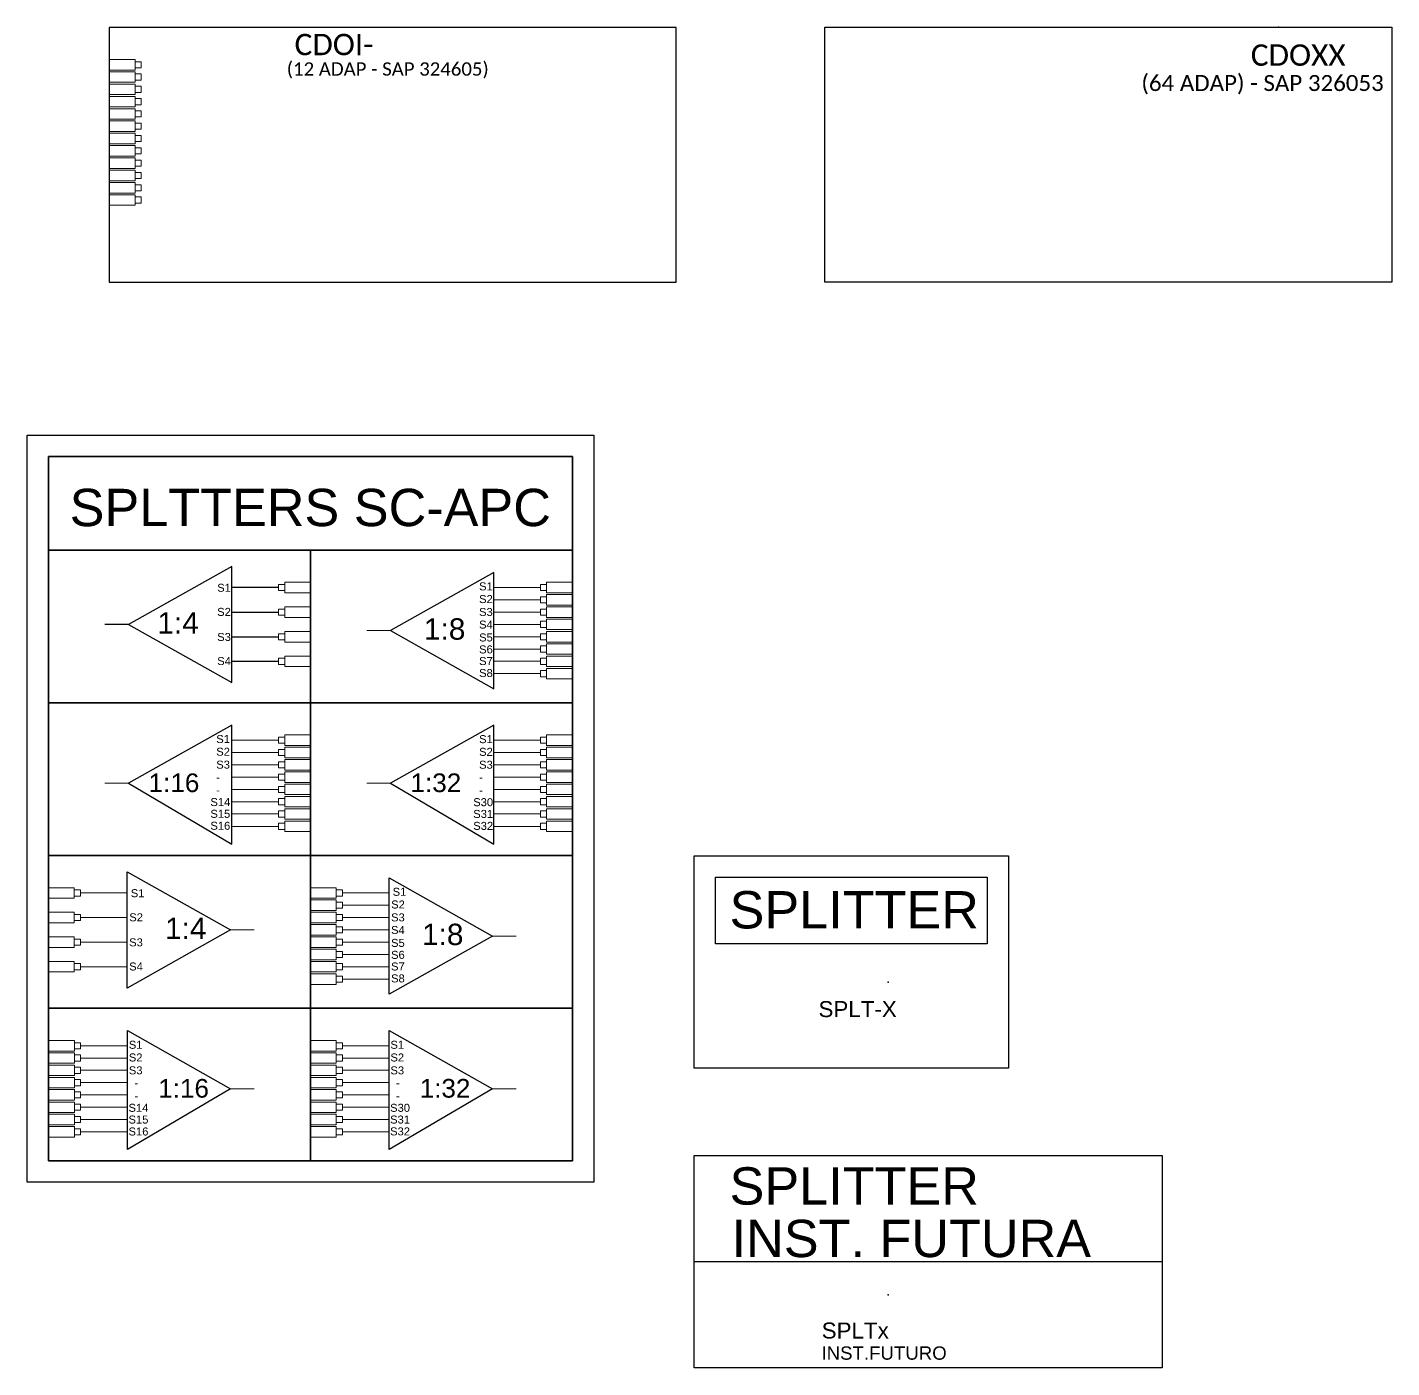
# Model space of a CAD drawing. Header units: millimetres. Extents: x 9740 to 12717, y -5875 to 443.
# Drawn here: x 10034 to 10161.8, y 27.6 to 153.3 of the extents above; entities that cross this region are included whole.
import ezdxf
from ezdxf.enums import TextEntityAlignment as Align

# ---------------------------------------------------------------- set-up
doc = ezdxf.new("R2010")
doc.units = ezdxf.units.MM
doc.styles.add('ARIAL', font='arial.ttf')
doc.styles.add('WMF-Calibri0', font='calibri.ttf')

# ---------------------------------------------------------------- blocks, each defined once
blk = doc.blocks.new('SPLT_1-8_SC-APC')
at = {"color": 1}
blk.add_lwpolyline([(-7.37, -2.1), (-17.04, -7.55), (-7.37, -13), (-7.37, -2.1)], dxfattribs=at)
at = {"color": 3, "lineweight": 0}
for points in [[(-2.99, -3.51), (-7.37, -3.51)], [(-2.41, -3.02), (-2.41, -4)], [(-2.41, -3.02), (0, -3.02)], [(-7.37, -4.66), (-2.99, -4.66)], [(-2.41, -4), (0, -4)], [(-2.41, -4.17), (-2.41, -5.16)], [(-2.41, -4.17), (0, -4.17)], [(-7.37, -5.82), (-2.99, -5.82)], [(-2.41, -5.16), (0, -5.16)], [(-2.41, -5.32), (-2.41, -6.31)], [(-2.41, -5.32), (0, -5.32)], [(-2.41, -6.31), (0, -6.31)], [(-7.37, -6.97), (-2.99, -6.97)], [(-2.41, -6.48), (-2.41, -7.46)], [(-2.41, -6.48), (0, -6.48)], [(-2.41, -7.46), (0, -7.46)], [(-2.41, -7.63), (-2.41, -8.62)], [(-2.41, -7.63), (0, -7.63)], [(-7.37, -8.12), (-2.99, -8.12)], [(-2.41, -8.62), (0, -8.62)], [(-2.41, -8.78), (-2.41, -9.77)], [(-2.41, -8.78), (0, -8.78)], [(-7.37, -9.28), (-2.99, -9.28)], [(-2.41, -9.77), (0, -9.77)], [(-2.41, -9.94), (-2.41, -10.92)], [(-2.41, -9.94), (0, -9.94)], [(-7.37, -10.43), (-2.99, -10.43)], [(-2.41, -10.92), (0, -10.92)], [(-2.41, -11.09), (-2.41, -12.08)], [(-2.41, -11.09), (0, -11.09)], [(-7.37, -11.58), (-2.99, -11.58)], [(-2.41, -12.08), (0, -12.08)]]:
    blk.add_lwpolyline(points, dxfattribs=at)
for points in [[(-2.99, -3.22), (-2.41, -3.22), (-2.41, -3.8), (-2.99, -3.8)], [(-2.99, -4.38), (-2.41, -4.38), (-2.41, -4.95), (-2.99, -4.95)], [(-2.99, -5.53), (-2.41, -5.53), (-2.41, -6.1), (-2.99, -6.1)], [(-2.99, -6.68), (-2.41, -6.68), (-2.41, -7.26), (-2.99, -7.26)], [(-2.99, -7.84), (-2.41, -7.84), (-2.41, -8.41), (-2.99, -8.41)], [(-2.99, -8.99), (-2.41, -8.99), (-2.41, -9.56), (-2.99, -9.56)], [(-2.99, -10.14), (-2.41, -10.14), (-2.41, -10.72), (-2.99, -10.72)], [(-2.99, -11.3), (-2.41, -11.3), (-2.41, -11.87), (-2.99, -11.87)]]:
    blk.add_lwpolyline(points, close=True, dxfattribs=at)
at = {"color": 1, "lineweight": 0}
blk.add_lwpolyline([(-17.04, -7.55), (-19.26, -7.55)], dxfattribs=at)
at = {"color": 1, "style": 'ARIAL'}
for s, height, p in [('S1', 0.75, (-8.74, -3.78)), ('S2', 0.75, (-8.74, -4.97)), ('1:8', 2, (-13.91, -8.4)), ('S3', 0.75, (-8.74, -6.18)), ('S4', 0.75, (-8.74, -7.36)), ('S5', 0.75, (-8.74, -8.57)), ('S6', 0.75, (-8.74, -9.69)), ('S7', 0.75, (-8.74, -10.78)), ('S8', 0.75, (-8.74, -11.9))]:
    blk.add_text(s, height=height, dxfattribs=at).set_placement(p)
blk = doc.blocks.new('SPLT_1-4_SC-APC')
at = {"color": 1, "linetype": 'Continuous', "ltscale": 2.5}
for points in [[(-7.37, -1.53), (-17.04, -6.98), (-7.37, -12.43), (-7.37, -1.53)], [(-17.04, -6.98), (-19.26, -6.98)]]:
    blk.add_lwpolyline(points, dxfattribs=at)
at = {"color": 3, "linetype": 'Continuous', "ltscale": 2.5}
for points in [[(-2.99, -3.51), (-7.37, -3.51)], [(-7.37, -5.82), (-2.99, -5.82)], [(-7.37, -8.12), (-2.99, -8.12)], [(-7.37, -10.43), (-2.99, -10.43)]]:
    blk.add_lwpolyline(points, dxfattribs=at)
at = {"color": 3, "lineweight": 0}
for points in [[(-2.99, -3.22), (-2.41, -3.22), (-2.41, -3.8), (-2.99, -3.8)], [(-2.99, -5.53), (-2.41, -5.53), (-2.41, -6.1), (-2.99, -6.1)], [(-2.99, -7.84), (-2.41, -7.84), (-2.41, -8.41), (-2.99, -8.41)], [(-2.99, -10.14), (-2.41, -10.14), (-2.41, -10.72), (-2.99, -10.72)]]:
    blk.add_lwpolyline(points, close=True, dxfattribs=at)
for points in [[(-2.41, -3.02), (-2.41, -4)], [(-2.41, -3.02), (0, -3.02)], [(-2.41, -4), (0, -4)], [(-2.41, -5.32), (-2.41, -6.31)], [(-2.41, -5.32), (0, -5.32)], [(-2.41, -6.31), (0, -6.31)], [(-2.41, -7.63), (-2.41, -8.62)], [(-2.41, -7.63), (0, -7.63)], [(-2.41, -8.62), (0, -8.62)], [(-2.41, -9.94), (-2.41, -10.92)], [(-2.41, -9.94), (0, -9.94)], [(-2.41, -10.92), (0, -10.92)]]:
    blk.add_lwpolyline(points, dxfattribs=at)
at = {"color": 1, "style": 'ARIAL'}
for s, height, p in [('S1', 0.75, (-8.74, -3.91)), ('1:4', 2, (-14.35, -7.83)), ('S2', 0.75, (-8.74, -6.17)), ('S3', 0.75, (-8.74, -8.52)), ('S4', 0.75, (-8.74, -10.78))]:
    blk.add_text(s, height=height, dxfattribs=at).set_placement(p)
blk = doc.blocks.new('SPLT_1-4_SC-APC_ESQ')
at = {"color": 1}
blk.add_lwpolyline([(7.37, -1.53), (17.04, -6.98), (7.37, -12.43), (7.37, -1.53)], dxfattribs=at)
at = {"color": 3, "lineweight": 0}
for points in [[(2.41, -3.02), (0, -3.02)], [(2.41, -3.02), (2.41, -4)], [(2.99, -3.51), (7.37, -3.51)], [(2.41, -4), (0, -4)], [(2.41, -5.32), (0, -5.32)], [(2.41, -6.31), (0, -6.31)], [(2.41, -5.32), (2.41, -6.31)], [(7.37, -5.82), (2.99, -5.82)], [(2.41, -7.63), (0, -7.63)], [(2.41, -7.63), (2.41, -8.62)], [(2.41, -8.62), (0, -8.62)], [(7.37, -8.12), (2.99, -8.12)], [(2.41, -9.94), (0, -9.94)], [(2.41, -9.94), (2.41, -10.92)], [(2.41, -10.92), (0, -10.92)], [(7.37, -10.43), (2.99, -10.43)]]:
    blk.add_lwpolyline(points, dxfattribs=at)
for points in [[(2.99, -3.22), (2.41, -3.22), (2.41, -3.8), (2.99, -3.8)], [(2.99, -5.53), (2.41, -5.53), (2.41, -6.1), (2.99, -6.1)], [(2.99, -7.84), (2.41, -7.84), (2.41, -8.41), (2.99, -8.41)], [(2.99, -10.14), (2.41, -10.14), (2.41, -10.72), (2.99, -10.72)]]:
    blk.add_lwpolyline(points, close=True, dxfattribs=at)
at = {"color": 1, "lineweight": 0}
blk.add_lwpolyline([(17.04, -6.98), (19.26, -6.98)], dxfattribs=at)
at = {"color": 1, "style": 'ARIAL'}
for s, height, p in [('S1', 0.75, (7.7, -3.91)), ('S2', 0.75, (7.56, -6.17)), ('1:4', 2, (10.91, -7.83)), ('S3', 0.75, (7.55, -8.52)), ('S4', 0.75, (7.55, -10.78))]:
    blk.add_text(s, height=height, dxfattribs=at).set_placement(p)
blk = doc.blocks.new('SPLT_1-8_SC-APC_ESQ')
at = {"color": 1}
blk.add_lwpolyline([(7.37, -2.1), (17.04, -7.55), (7.37, -13), (7.37, -2.1)], dxfattribs=at)
at = {"color": 3, "lineweight": 0}
for points in [[(2.41, -3.02), (0, -3.02)], [(2.41, -3.02), (2.41, -4)], [(2.99, -3.51), (7.37, -3.51)], [(2.41, -4), (0, -4)], [(2.41, -4.17), (0, -4.17)], [(2.41, -4.17), (2.41, -5.16)], [(7.37, -4.66), (2.99, -4.66)], [(2.41, -5.16), (0, -5.16)], [(2.41, -5.32), (0, -5.32)], [(2.41, -6.31), (0, -6.31)], [(2.41, -5.32), (2.41, -6.31)], [(7.37, -5.82), (2.99, -5.82)], [(2.41, -6.48), (0, -6.48)], [(2.41, -7.46), (0, -7.46)], [(2.41, -7.63), (0, -7.63)], [(2.41, -6.48), (2.41, -7.46)], [(2.41, -7.63), (2.41, -8.62)], [(7.37, -6.97), (2.99, -6.97)], [(2.41, -8.62), (0, -8.62)], [(2.41, -8.78), (0, -8.78)], [(2.41, -8.78), (2.41, -9.77)], [(7.37, -8.12), (2.99, -8.12)], [(2.41, -9.77), (0, -9.77)], [(2.41, -9.94), (0, -9.94)], [(2.41, -9.94), (2.41, -10.92)], [(7.37, -9.28), (2.99, -9.28)], [(2.41, -10.92), (0, -10.92)], [(2.41, -11.09), (0, -11.09)], [(2.41, -11.09), (2.41, -12.08)], [(7.37, -10.43), (2.99, -10.43)], [(2.41, -12.08), (0, -12.08)], [(7.37, -11.58), (2.99, -11.58)]]:
    blk.add_lwpolyline(points, dxfattribs=at)
for points in [[(2.99, -3.22), (2.41, -3.22), (2.41, -3.8), (2.99, -3.8)], [(2.99, -4.38), (2.41, -4.38), (2.41, -4.95), (2.99, -4.95)], [(2.99, -5.53), (2.41, -5.53), (2.41, -6.1), (2.99, -6.1)], [(2.99, -6.68), (2.41, -6.68), (2.41, -7.26), (2.99, -7.26)], [(2.99, -7.84), (2.41, -7.84), (2.41, -8.41), (2.99, -8.41)], [(2.99, -8.99), (2.41, -8.99), (2.41, -9.56), (2.99, -9.56)], [(2.99, -10.14), (2.41, -10.14), (2.41, -10.72), (2.99, -10.72)], [(2.99, -11.3), (2.41, -11.3), (2.41, -11.87), (2.99, -11.87)]]:
    blk.add_lwpolyline(points, close=True, dxfattribs=at)
at = {"color": 1, "lineweight": 0}
blk.add_lwpolyline([(17.04, -7.55), (19.26, -7.55)], dxfattribs=at)
at = {"color": 1, "style": 'ARIAL'}
for s, height, p in [('S1', 0.75, (7.7, -3.78)), ('S2', 0.75, (7.56, -4.97)), ('S3', 0.75, (7.55, -6.18)), ('1:8', 2, (10.45, -8.4)), ('S4', 0.75, (7.55, -7.36)), ('S5', 0.75, (7.55, -8.57)), ('S6', 0.75, (7.55, -9.69)), ('S7', 0.75, (7.55, -10.78)), ('S8', 0.75, (7.55, -11.9))]:
    blk.add_text(s, height=height, dxfattribs=at).set_placement(p)
blk = doc.blocks.new('SPLITTER_')
blk.add_point((0, 0))
at = {"style": 'ARIAL', "flags": 4}
blk.add_attdef('SPLT', (0, -3.26), '', height=1.5, dxfattribs=at)
blk = doc.blocks.new('LEG_64ADAP_ESQ')
blk.add_point((0, 0))
at = {"color": 1, "style": 'WMF-Calibri0', "flags": 4}
blk.add_attdef('CDO', (-2.58, -3.61), '', height=2, dxfattribs=at)
blk.add_attdef('MODELO', text='', height=1.5, dxfattribs=at).set_placement((-1.47, -5.97), align=Align.CENTER)
blk = doc.blocks.new('CDOI-12 ADAP SAP 05')
at = {"color": 1}
blk.add_lwpolyline([(5029.93, -490.32), (5029.93, -490.32), (5029.93, -490.32), (5083.06, -490.32), (5083.06, -466.43), (5083.06, -466.43)], dxfattribs=at)
blk.add_lwpolyline([(5083.06, -466.43), (5029.93, -466.43), (5029.93, -490.32), (5083.06, -490.32)], close=True, dxfattribs=at)
at = {"color": 1, "lineweight": 0}
for points in [[(5032.34, -469.44), (5029.93, -469.44)], [(5032.34, -470.43), (5029.93, -470.43)], [(5032.34, -469.44), (5032.34, -470.43)], [(5032.34, -470.6), (5029.93, -470.6)], [(5032.34, -471.58), (5029.93, -471.58)], [(5032.34, -471.75), (5029.93, -471.75)], [(5032.34, -470.6), (5032.34, -471.58)], [(5032.34, -471.75), (5032.34, -472.74)], [(5032.34, -472.74), (5029.93, -472.74)], [(5032.34, -472.9), (5029.93, -472.9)], [(5032.34, -472.9), (5032.34, -473.89)], [(5032.34, -473.89), (5029.93, -473.89)], [(5032.34, -474.06), (5029.93, -474.06)], [(5032.34, -474.06), (5032.34, -475.04)], [(5032.34, -475.04), (5029.93, -475.04)], [(5032.34, -475.21), (5029.93, -475.21)], [(5032.34, -475.21), (5032.34, -476.19)], [(5032.34, -476.19), (5029.93, -476.19)], [(5032.34, -476.36), (5029.93, -476.36)], [(5032.34, -476.36), (5032.34, -477.35)], [(5032.34, -477.35), (5029.93, -477.35)], [(5032.34, -477.51), (5029.93, -477.51)], [(5032.34, -477.51), (5032.34, -478.5)], [(5032.34, -478.5), (5029.93, -478.5)], [(5032.34, -478.67), (5029.93, -478.67)], [(5032.34, -478.67), (5032.34, -479.65)], [(5032.34, -479.65), (5029.93, -479.65)], [(5032.34, -479.82), (5029.93, -479.82)], [(5032.34, -479.82), (5032.34, -480.81)], [(5032.34, -480.81), (5029.93, -480.81)], [(5032.34, -480.97), (5029.93, -480.97)], [(5032.34, -481.96), (5029.93, -481.96)], [(5032.34, -480.97), (5032.34, -481.96)], [(5032.34, -482.13), (5029.93, -482.13)], [(5032.34, -483.11), (5029.93, -483.11)], [(5032.34, -482.13), (5032.34, -483.11)]]:
    blk.add_lwpolyline(points, dxfattribs=at)
for points in [[(5032.92, -469.65), (5032.34, -469.65), (5032.34, -470.22), (5032.92, -470.22)], [(5032.92, -470.8), (5032.34, -470.8), (5032.34, -471.38), (5032.92, -471.38)], [(5032.92, -471.96), (5032.34, -471.96), (5032.34, -472.53), (5032.92, -472.53)], [(5032.92, -473.11), (5032.34, -473.11), (5032.34, -473.68), (5032.92, -473.68)], [(5032.92, -474.26), (5032.34, -474.26), (5032.34, -474.83), (5032.92, -474.83)], [(5032.92, -475.42), (5032.34, -475.42), (5032.34, -475.99), (5032.92, -475.99)], [(5032.92, -476.57), (5032.34, -476.57), (5032.34, -477.14), (5032.92, -477.14)], [(5032.92, -477.72), (5032.34, -477.72), (5032.34, -478.29), (5032.92, -478.29)], [(5032.92, -478.87), (5032.34, -478.87), (5032.34, -479.45), (5032.92, -479.45)], [(5032.92, -480.03), (5032.34, -480.03), (5032.34, -480.6), (5032.92, -480.6)], [(5032.92, -481.18), (5032.34, -481.18), (5032.34, -481.75), (5032.92, -481.75)], [(5032.92, -482.33), (5032.34, -482.33), (5032.34, -482.91), (5032.92, -482.91)]]:
    blk.add_lwpolyline(points, close=True, dxfattribs=at)
blk = doc.blocks.new('SPLT_1-16_SC-APC')
at = {"color": 1}
blk.add_lwpolyline([(11.89, 5.45), (2.22, 0), (11.89, -5.7), (11.89, 5.45)], dxfattribs=at)
at = {"color": 3, "lineweight": 0}
for points in [[(16.27, 4.04), (11.89, 4.04)], [(16.85, 4.53), (16.85, 3.54)], [(16.85, 4.53), (19.26, 4.53)], [(11.89, 2.88), (16.27, 2.88)], [(16.85, 3.54), (19.26, 3.54)], [(16.85, 3.38), (16.85, 2.39)], [(16.85, 3.38), (19.26, 3.38)], [(11.89, 1.73), (16.27, 1.73)], [(16.85, 2.39), (19.26, 2.39)], [(16.85, 2.22), (16.85, 1.24)], [(16.85, 2.22), (19.26, 2.22)], [(11.89, 0.58), (16.27, 0.58)], [(16.85, 1.24), (19.26, 1.24)], [(16.85, 1.07), (16.85, 0.08)], [(16.85, 1.07), (19.26, 1.07)], [(16.85, 0.08), (19.26, 0.08)], [(11.89, -0.58), (16.27, -0.58)], [(16.85, -0.08), (16.85, -1.07)], [(16.85, -0.08), (19.26, -0.08)], [(16.85, -1.07), (19.26, -1.07)], [(16.85, -1.24), (16.85, -2.22)], [(16.85, -1.24), (19.26, -1.24)], [(11.89, -1.73), (16.27, -1.73)], [(16.85, -2.22), (19.26, -2.22)], [(16.85, -2.39), (16.85, -3.38)], [(16.85, -2.39), (19.26, -2.39)], [(11.89, -2.88), (16.27, -2.88)], [(16.85, -3.38), (19.26, -3.38)], [(16.85, -3.54), (16.85, -4.53)], [(16.85, -3.54), (19.26, -3.54)], [(11.89, -4.04), (16.27, -4.04)], [(16.85, -4.53), (19.26, -4.53)]]:
    blk.add_lwpolyline(points, dxfattribs=at)
for points in [[(16.27, 4.32), (16.85, 4.32), (16.85, 3.75), (16.27, 3.75)], [(16.27, 3.17), (16.85, 3.17), (16.85, 2.6), (16.27, 2.6)], [(16.27, 2.02), (16.85, 2.02), (16.85, 1.44), (16.27, 1.44)], [(16.27, 0.86), (16.85, 0.86), (16.85, 0.29), (16.27, 0.29)], [(16.27, -0.29), (16.85, -0.29), (16.85, -0.86), (16.27, -0.86)], [(16.27, -1.44), (16.85, -1.44), (16.85, -2.02), (16.27, -2.02)], [(16.27, -2.6), (16.85, -2.6), (16.85, -3.17), (16.27, -3.17)], [(16.27, -3.75), (16.85, -3.75), (16.85, -4.32), (16.27, -4.32)]]:
    blk.add_lwpolyline(points, close=True, dxfattribs=at)
at = {"color": 1, "lineweight": 0}
blk.add_lwpolyline([(2.22, 0), (0, 0)], dxfattribs=at)
at = {"color": 1, "style": 'ARIAL'}
for s, height, p in [('S1', 0.75, (10.43, 3.77)), ('S2', 0.75, (10.43, 2.58)), ('S3', 0.75, (10.43, 1.37)), ('1:16', 1.75, (4.09, -0.83)), ('-', 0.75, (10.43, 0.19)), ('-', 0.75, (10.43, -1.02)), ('S14', 0.75, (9.88, -2.14)), ('S15', 0.75, (9.88, -3.24)), ('S16', 0.75, (9.88, -4.36))]:
    blk.add_text(s, height=height, dxfattribs=at).set_placement(p)
blk = doc.blocks.new('SPLT_1-32_SC-APC')
at = {"color": 1}
blk.add_lwpolyline([(11.89, 5.45), (2.22, 0), (11.89, -5.7), (11.89, 5.45)], dxfattribs=at)
at = {"color": 3, "lineweight": 0}
for points in [[(16.27, 4.04), (11.89, 4.04)], [(16.85, 4.53), (16.85, 3.54)], [(16.85, 4.53), (19.26, 4.53)], [(11.89, 2.88), (16.27, 2.88)], [(16.85, 3.54), (19.26, 3.54)], [(16.85, 3.38), (16.85, 2.39)], [(16.85, 3.38), (19.26, 3.38)], [(11.89, 1.73), (16.27, 1.73)], [(16.85, 2.39), (19.26, 2.39)], [(16.85, 2.22), (16.85, 1.24)], [(16.85, 2.22), (19.26, 2.22)], [(11.89, 0.58), (16.27, 0.58)], [(16.85, 1.24), (19.26, 1.24)], [(16.85, 1.07), (16.85, 0.08)], [(16.85, 1.07), (19.26, 1.07)], [(16.85, 0.08), (19.26, 0.08)], [(11.89, -0.58), (16.27, -0.58)], [(16.85, -0.08), (16.85, -1.07)], [(16.85, -0.08), (19.26, -0.08)], [(16.85, -1.07), (19.26, -1.07)], [(16.85, -1.24), (16.85, -2.22)], [(16.85, -1.24), (19.26, -1.24)], [(11.89, -1.73), (16.27, -1.73)], [(16.85, -2.22), (19.26, -2.22)], [(16.85, -2.39), (16.85, -3.38)], [(16.85, -2.39), (19.26, -2.39)], [(11.89, -2.88), (16.27, -2.88)], [(16.85, -3.38), (19.26, -3.38)], [(16.85, -3.54), (16.85, -4.53)], [(16.85, -3.54), (19.26, -3.54)], [(11.89, -4.04), (16.27, -4.04)], [(16.85, -4.53), (19.26, -4.53)]]:
    blk.add_lwpolyline(points, dxfattribs=at)
for points in [[(16.27, 4.32), (16.85, 4.32), (16.85, 3.75), (16.27, 3.75)], [(16.27, 3.17), (16.85, 3.17), (16.85, 2.6), (16.27, 2.6)], [(16.27, 2.02), (16.85, 2.02), (16.85, 1.44), (16.27, 1.44)], [(16.27, 0.86), (16.85, 0.86), (16.85, 0.29), (16.27, 0.29)], [(16.27, -0.29), (16.85, -0.29), (16.85, -0.86), (16.27, -0.86)], [(16.27, -1.44), (16.85, -1.44), (16.85, -2.02), (16.27, -2.02)], [(16.27, -2.6), (16.85, -2.6), (16.85, -3.17), (16.27, -3.17)], [(16.27, -3.75), (16.85, -3.75), (16.85, -4.32), (16.27, -4.32)]]:
    blk.add_lwpolyline(points, close=True, dxfattribs=at)
at = {"color": 1, "lineweight": 0}
blk.add_lwpolyline([(2.22, 0), (0, 0)], dxfattribs=at)
at = {"color": 1, "style": 'ARIAL'}
for s, height, p in [('S1', 0.75, (10.52, 3.76)), ('S2', 0.75, (10.52, 2.57)), ('S3', 0.75, (10.52, 1.36)), ('1:32', 1.75, (4.09, -0.83)), ('-', 0.75, (10.52, 0.18)), ('-', 0.75, (10.52, -1.03)), ('S30', 0.75, (9.97, -2.15)), ('S31', 0.75, (9.97, -3.25)), ('S32', 0.75, (9.97, -4.37))]:
    blk.add_text(s, height=height, dxfattribs=at).set_placement(p)
blk = doc.blocks.new('SPLT_1-16_SC-APC_ESQ')
at = {"color": 1}
blk.add_lwpolyline([(-11.89, 5.45), (-2.22, 0), (-11.89, -5.7), (-11.89, 5.45)], dxfattribs=at)
at = {"color": 3, "lineweight": 0}
for points in [[(-16.85, 4.53), (-19.26, 4.53)], [(-16.85, 4.53), (-16.85, 3.54)], [(-16.27, 4.04), (-11.89, 4.04)], [(-16.85, 3.54), (-19.26, 3.54)], [(-16.85, 3.38), (-19.26, 3.38)], [(-16.85, 3.38), (-16.85, 2.39)], [(-11.89, 2.88), (-16.27, 2.88)], [(-16.85, 2.39), (-19.26, 2.39)], [(-16.85, 2.22), (-19.26, 2.22)], [(-16.85, 2.22), (-16.85, 1.24)], [(-11.89, 1.73), (-16.27, 1.73)], [(-16.85, 1.24), (-19.26, 1.24)], [(-16.85, 1.07), (-19.26, 1.07)], [(-16.85, 0.08), (-19.26, 0.08)], [(-16.85, 1.07), (-16.85, 0.08)], [(-11.89, 0.58), (-16.27, 0.58)], [(-16.85, -0.08), (-19.26, -0.08)], [(-16.85, -1.07), (-19.26, -1.07)], [(-16.85, -1.24), (-19.26, -1.24)], [(-16.85, -0.08), (-16.85, -1.07)], [(-16.85, -1.24), (-16.85, -2.22)], [(-11.89, -0.58), (-16.27, -0.58)], [(-16.85, -2.22), (-19.26, -2.22)], [(-16.85, -2.39), (-19.26, -2.39)], [(-16.85, -2.39), (-16.85, -3.38)], [(-11.89, -1.73), (-16.27, -1.73)], [(-16.85, -3.38), (-19.26, -3.38)], [(-16.85, -3.54), (-19.26, -3.54)], [(-16.85, -3.54), (-16.85, -4.53)], [(-11.89, -2.88), (-16.27, -2.88)], [(-16.85, -4.53), (-19.26, -4.53)], [(-11.89, -4.04), (-16.27, -4.04)]]:
    blk.add_lwpolyline(points, dxfattribs=at)
for points in [[(-16.27, 4.32), (-16.85, 4.32), (-16.85, 3.75), (-16.27, 3.75)], [(-16.27, 3.17), (-16.85, 3.17), (-16.85, 2.6), (-16.27, 2.6)], [(-16.27, 2.02), (-16.85, 2.02), (-16.85, 1.44), (-16.27, 1.44)], [(-16.27, 0.86), (-16.85, 0.86), (-16.85, 0.29), (-16.27, 0.29)], [(-16.27, -0.29), (-16.85, -0.29), (-16.85, -0.86), (-16.27, -0.86)], [(-16.27, -1.44), (-16.85, -1.44), (-16.85, -2.02), (-16.27, -2.02)], [(-16.27, -2.6), (-16.85, -2.6), (-16.85, -3.17), (-16.27, -3.17)], [(-16.27, -3.75), (-16.85, -3.75), (-16.85, -4.32), (-16.27, -4.32)]]:
    blk.add_lwpolyline(points, close=True, dxfattribs=at)
at = {"color": 1, "lineweight": 0}
blk.add_lwpolyline([(-2.22, 0), (0, 0)], dxfattribs=at)
at = {"color": 1, "style": 'ARIAL'}
for s, height, p in [('S1', 0.75, (-11.75, 3.75)), ('S2', 0.75, (-11.75, 2.56)), ('S3', 0.75, (-11.75, 1.35)), ('-', 0.75, (-11.23, 0.17)), ('1:16', 1.75, (-9, -0.83)), ('-', 0.75, (-11.23, -1.04)), ('S14', 0.75, (-11.78, -2.16)), ('S15', 0.75, (-11.78, -3.26)), ('S16', 0.75, (-11.78, -4.38))]:
    blk.add_text(s, height=height, dxfattribs=at).set_placement(p)
blk = doc.blocks.new('SPLT_1-32_SC-APC_ESQ')
at = {"color": 1}
blk.add_lwpolyline([(4932.98, -560.48), (4942.65, -565.93), (4932.98, -571.63), (4932.98, -560.48)], dxfattribs=at)
at = {"color": 3, "lineweight": 0}
for points in [[(4928.02, -561.4), (4925.61, -561.4)], [(4928.02, -562.39), (4925.61, -562.39)], [(4928.02, -561.4), (4928.02, -562.39)], [(4928.6, -561.89), (4932.98, -561.89)], [(4928.02, -562.55), (4925.61, -562.55)], [(4928.02, -563.54), (4925.61, -563.54)], [(4928.02, -563.71), (4925.61, -563.71)], [(4928.02, -562.55), (4928.02, -563.54)], [(4928.02, -563.71), (4928.02, -564.69)], [(4932.98, -563.05), (4928.6, -563.05)], [(4928.02, -564.69), (4925.61, -564.69)], [(4928.02, -564.86), (4925.61, -564.86)], [(4928.02, -564.86), (4928.02, -565.85)], [(4932.98, -564.2), (4928.6, -564.2)], [(4928.02, -565.85), (4925.61, -565.85)], [(4928.02, -566.01), (4925.61, -566.01)], [(4928.02, -566.01), (4928.02, -567)], [(4932.98, -565.35), (4928.6, -565.35)], [(4928.02, -567), (4925.61, -567)], [(4928.02, -567.17), (4925.61, -567.17)], [(4928.02, -567.17), (4928.02, -568.15)], [(4932.98, -566.51), (4928.6, -566.51)], [(4928.02, -568.15), (4925.61, -568.15)], [(4928.02, -568.32), (4925.61, -568.32)], [(4928.02, -568.32), (4928.02, -569.3)], [(4932.98, -567.66), (4928.6, -567.66)], [(4932.98, -568.81), (4928.6, -568.81)], [(4928.02, -569.3), (4925.61, -569.3)], [(4928.02, -569.47), (4925.61, -569.47)], [(4928.02, -569.47), (4928.02, -570.46)], [(4932.98, -569.96), (4928.6, -569.96)], [(4928.02, -570.46), (4925.61, -570.46)]]:
    blk.add_lwpolyline(points, dxfattribs=at)
for points in [[(4928.6, -561.61), (4928.02, -561.61), (4928.02, -562.18), (4928.6, -562.18)], [(4928.6, -562.76), (4928.02, -562.76), (4928.02, -563.33), (4928.6, -563.33)], [(4928.6, -563.91), (4928.02, -563.91), (4928.02, -564.49), (4928.6, -564.49)], [(4928.6, -565.07), (4928.02, -565.07), (4928.02, -565.64), (4928.6, -565.64)], [(4928.6, -566.22), (4928.02, -566.22), (4928.02, -566.79), (4928.6, -566.79)], [(4928.6, -567.37), (4928.02, -567.37), (4928.02, -567.95), (4928.6, -567.95)], [(4928.6, -568.53), (4928.02, -568.53), (4928.02, -569.1), (4928.6, -569.1)], [(4928.6, -569.68), (4928.02, -569.68), (4928.02, -570.25), (4928.6, -570.25)]]:
    blk.add_lwpolyline(points, close=True, dxfattribs=at)
at = {"color": 1, "lineweight": 0}
blk.add_lwpolyline([(4942.65, -565.93), (4944.87, -565.93)], dxfattribs=at)
at = {"color": 1, "style": 'ARIAL'}
for s, height, p in [('S1', 0.75, (4933.1, -562.18)), ('S2', 0.75, (4933.1, -563.37)), ('S3', 0.75, (4933.1, -564.58)), ('1:32', 1.75, (4935.84, -566.76)), ('-', 0.75, (4933.62, -565.76)), ('S30', 0.75, (4933.07, -568.09)), ('-', 0.75, (4933.62, -566.97)), ('S31', 0.75, (4933.07, -569.19)), ('S32', 0.75, (4933.07, -570.3))]:
    blk.add_text(s, height=height, dxfattribs=at).set_placement(p)
blk = doc.blocks.new('SPLITTER FUTURO')
blk.add_point((0, 0))
at = {"style": 'ARIAL', "text_generation_flag": 6, "flags": 4}
for tag, p, height in [('SPLT', (-6.22, -4.1), 1.5), ('INSTAL.', (-6.25, -6.09), 1.25)]:
    blk.add_attdef(tag, p, '', height=height, rotation=180, dxfattribs=at)

msp = doc.modelspace()

# ---------------------------------------------------------------- linework, layer by layer
at = {"color": 1}
msp.add_lwpolyline([(10161.8, 129.39), (10161.8, 129.39), (10161.8, 129.39), (10108.67, 129.39), (10108.67, 153.29), (10108.67, 153.29)], dxfattribs=at)
msp.add_lwpolyline([(10108.67, 153.29), (10161.8, 153.29), (10161.8, 129.39), (10108.67, 129.39)], close=True, dxfattribs=at)
for points in [[(10033.95, 115.04), (10087.03, 115.04), (10087.03, 45.01), (10033.95, 45.01)], [(10085.03, 113.04), (10035.95, 113.04), (10035.95, 104.28), (10085.03, 104.28)], [(10035.95, 113.04), (10085.03, 113.04), (10085.03, 47.01), (10035.95, 47.01)], [(10060.49, 104.28), (10035.95, 104.28), (10035.95, 89.97), (10060.49, 89.97)], [(10085.03, 104.28), (10060.49, 104.28), (10060.49, 89.97), (10085.03, 89.97)], [(10060.49, 89.97), (10035.95, 89.97), (10035.95, 75.65), (10060.49, 75.65)], [(10085.03, 89.97), (10060.49, 89.97), (10060.49, 75.65), (10085.03, 75.65)], [(10060.49, 75.65), (10035.95, 75.65), (10035.95, 61.33), (10060.49, 61.33)], [(10085.03, 75.65), (10060.49, 75.65), (10060.49, 61.33), (10085.03, 61.33)], [(10096.45, 75.61), (10125.91, 75.61), (10125.91, 55.7), (10096.45, 55.7)], [(10098.45, 73.61), (10123.91, 73.61), (10123.91, 67.37), (10098.45, 67.37)], [(10060.49, 61.33), (10035.95, 61.33), (10035.95, 47.01), (10060.49, 47.01)], [(10085.03, 61.33), (10060.49, 61.33), (10060.49, 47.01), (10085.03, 47.01)], [(10096.45, 47.54), (10140.28, 47.54), (10140.28, 27.63), (10096.45, 27.63)]]:
    msp.add_lwpolyline(points, close=True)
msp.add_lwpolyline([(10096.45, 37.58), (10140.28, 37.58)])
msp.add_point((10114.62, 34.47))

# ---------------------------------------------------------------- block references
for name, p in [('CDOI-12 ADAP SAP 05', (5011.71, 619.71)), ('SPLT_1-16_SC-APC', (10041.23, 82.42)), ('SPLT_1-32_SC-APC', (10065.77, 82.42)), ('SPLT_1-4_SC-APC_ESQ', (10035.95, 75.65)), ('SPLT_1-8_SC-APC_ESQ', (10060.49, 75.65)), ('SPLT_1-16_SC-APC_ESQ', (10055.22, 53.78)), ('SPLT_1-32_SC-APC_ESQ', (5134.88, 619.71))]:
    msp.add_blockref(name, p)
ref = msp.add_blockref('LEG_64ADAP_ESQ', (10151.18, 153.29))
ref.add_attrib('CDO', 'CDOXX', (10148.6, 149.68), dxfattribs={"color": 1, "height": 2, "style": 'WMF-Calibri0'})
ref.add_attrib('MODELO', '(64 ADAP) - SAP 326053', dxfattribs={"color": 1, "height": 1.5, "style": 'WMF-Calibri0'}).set_placement((10149.7, 147.31), align=Align.CENTER)
at = {"color": 3}
for name, p in [('SPLT_1-4_SC-APC', (10060.49, 104.28)), ('SPLT_1-8_SC-APC', (10085.03, 104.28))]:
    msp.add_blockref(name, p, dxfattribs=at)
ref = msp.add_blockref('SPLITTER_', (10114.62, 63.77), dxfattribs=dict(xscale=-1))
ref.add_attrib('SPLT', 'SPLT-X', (10108.09, 60.5), dxfattribs={"height": 1.5, "style": 'ARIAL'})
ref = msp.add_blockref('SPLITTER FUTURO', (10114.62, 34.47))
ref.add_attrib('SPLT', 'SPLTx', (10108.39, 30.37), dxfattribs={"height": 1.5, "rotation": 180, "style": 'ARIAL', "text_generation_flag": 6})
ref.add_attrib('INSTAL.', 'INST.FUTURO', (10108.37, 28.38), dxfattribs={"height": 1.25, "rotation": 180, "style": 'ARIAL', "text_generation_flag": 6})

# ---------------------------------------------------------------- texts
at = {"color": 1, "style": 'WMF-Calibri0'}
msp.add_text('CDOI-', height=2, dxfattribs=at).set_placement((10059, 150.67))
msp.add_text('(12 ADAP - SAP 324605)', height=1.25, dxfattribs=at).set_placement((10067.73, 148.75), align=Align.CENTER)
at = {"color": 7, "style": 'ARIAL'}
for s, p in [('SPLTTERS SC-APC', (10060.47, 106.52)), ('SPLITTER', (10111.44, 68.81)), ('SPLITTER', (10111.44, 42.92)), ('INST. FUTURA', (10116.79, 38))]:
    msp.add_text(s, height=3.5, dxfattribs=at).set_placement(p, align=Align.CENTER)

doc.saveas('drawing.dxf')
